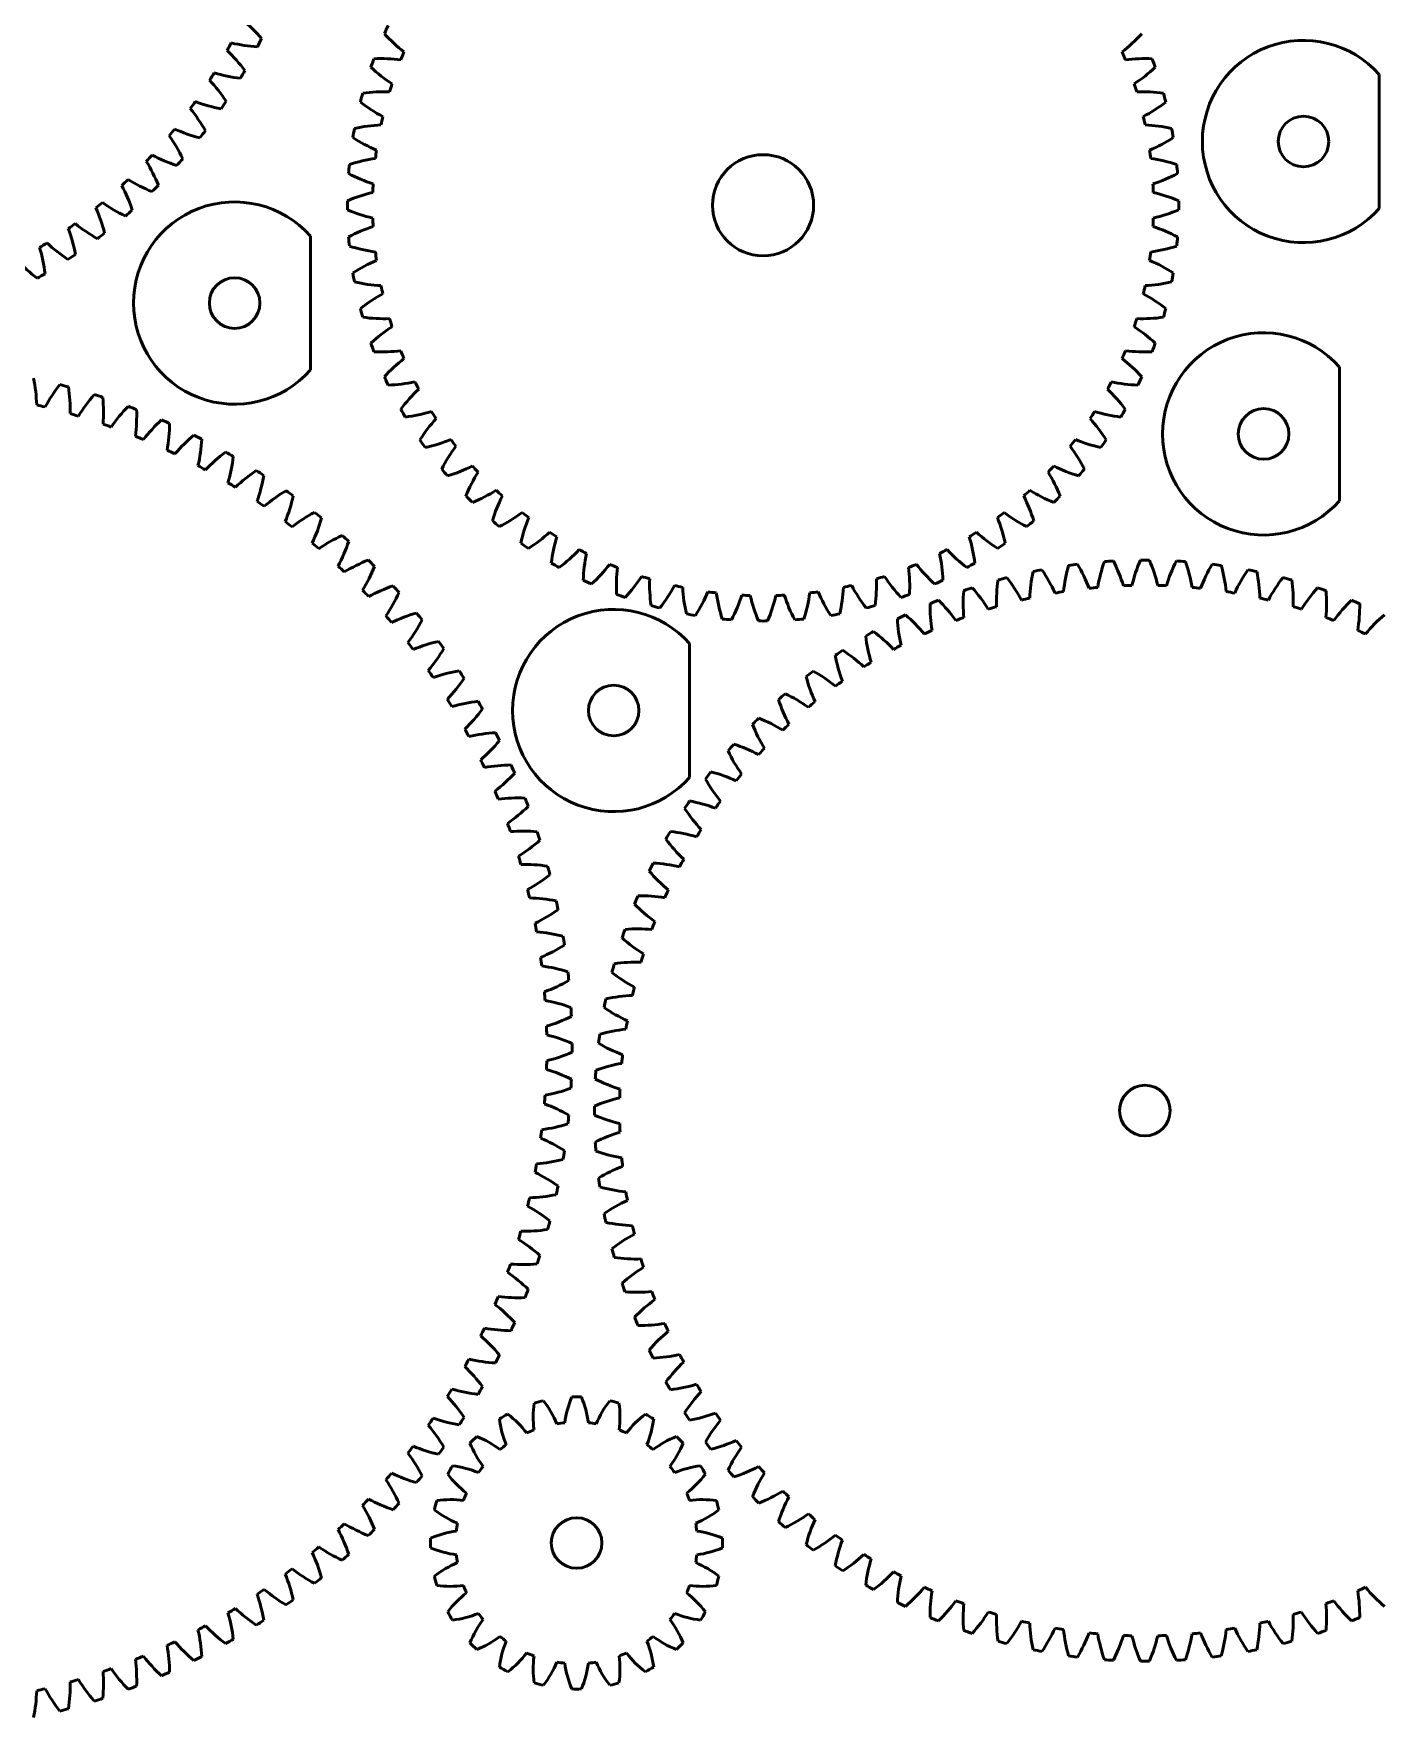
# Model space of a CAD drawing. Header units: inches. Extents: x 0.1 to 23.9, y 0 to 18.
# Drawn here: x 4.26 to 10.94, y 0.13 to 8.45 of the extents above; entities that cross this region are included whole.
import ezdxf

# ---------------------------------------------------------------- set-up
doc = ezdxf.new("R2010")
doc.units = ezdxf.units.IN
doc.header["$MEASUREMENT"] = 0
doc.layers.add('Visible (ANSI)', color=7, linetype='Continuous', lineweight=50)

msp = doc.modelspace()

# ---------------------------------------------------------------- linework, layer by layer
at = {"layer": 'Visible (ANSI)'}
for p, q in [((10.9104, 7.5883), (10.9104, 8.2497)), ((5.6252, 6.7895), (5.6252, 7.4509)), ((10.7133, 6.1424), (10.7133, 6.8039)), ((7.4997, 4.7749), (7.4997, 5.4364))]:
    msp.add_line(p, q, dxfattribs=at)
for centre, radius in [((10.5354, 7.919), 0.125), ((7.8632, 7.6038), 0.25), ((5.2502, 7.1202), 0.125), ((10.3383, 6.4732), 0.125), ((7.1247, 5.1056), 0.125), ((9.7512, 3.1275), 0.125), ((6.9411, 0.9897), 0.125)]:
    msp.add_circle(centre, radius, dxfattribs=at)
for centre, radius, start, end in [((4.7937, 7.9218), 0.7772, 40.60678, 50.3756), ((7.8632, 7.6038), 2.0556, 154.375, 155.625), ((2.9325, 9.6117), 2.7222, 333.28125, 334.21875), ((6.5365, 8.9415), 0.733, 221.88942, 232.24831), ((9.1899, 8.9415), 0.733, 307.75169, 318.11058), ((10.5354, 7.919), 0.5, 41.40962, 318.59038), ((2.9325, 9.6117), 2.5972, 331.40625, 332.34375), ((4.6792, 7.8037), 0.7772, 36.85678, 46.6256), ((5.4062, 9.1638), 0.7772, 257.1244, 266.89322), ((7.8632, 7.6038), 2.0556, 159.375, 160.625), ((5.9791, 7.5959), 0.733, 82.75169, 93.11058), ((7.8632, 7.6038), 1.9306, 156.875, 158.125), ((7.8632, 7.6038), 1.9306, 21.875, 23.125), ((9.7472, 7.5959), 0.733, 86.88942, 97.24831), ((7.8632, 7.6038), 2.0556, 19.375, 20.625), ((2.9325, 9.6117), 2.5972, 327.65625, 328.59375), ((5.3716, 9.003), 0.7772, 253.3744, 263.14322), ((2.9325, 9.6117), 2.7222, 329.53125, 330.46875), ((6.425, 8.8208), 0.733, 226.88942, 237.24831), ((9.3014, 8.8208), 0.733, 302.75169, 313.11058), ((4.5572, 7.6933), 0.7772, 33.10678, 42.8756), ((5.987, 7.4317), 0.733, 87.75169, 98.11058), ((7.8632, 7.6038), 1.9306, 161.875, 163.125), ((7.8632, 7.6038), 1.9306, 16.875, 18.125), ((9.7394, 7.4317), 0.733, 81.88942, 92.24831), ((2.9325, 9.6117), 2.5972, 323.90625, 324.84375), ((4.4282, 7.5912), 0.7772, 29.35678, 39.1256), ((5.3265, 8.8448), 0.7772, 249.6244, 259.39322), ((2.9325, 9.6117), 2.7222, 325.78125, 326.71875), ((7.8632, 7.6038), 2.0556, 164.375, 165.625), ((6.3244, 8.6908), 0.733, 231.88942, 242.24831), ((9.402, 8.6908), 0.733, 297.75169, 308.11058), ((7.8632, 7.6038), 2.0556, 14.375, 15.625), ((6.0091, 7.2689), 0.733, 92.75169, 103.11058), ((7.8632, 7.6038), 1.9306, 166.875, 168.125), ((7.8632, 7.6038), 1.9306, 11.875, 13.125), ((9.7172, 7.2689), 0.733, 76.88942, 87.24831), ((2.9325, 9.6117), 2.5972, 320.15625, 321.09375), ((4.2929, 7.4977), 0.7772, 25.60678, 35.3756), ((5.2713, 8.6898), 0.7772, 245.8744, 255.64322), ((2.9325, 9.6117), 2.7222, 322.03125, 322.96875), ((7.8632, 7.6038), 2.0556, 169.375, 170.625), ((6.2355, 8.5525), 0.733, 236.88942, 247.24831), ((9.4909, 8.5525), 0.733, 292.75169, 303.11058), ((7.8632, 7.6038), 2.0556, 9.375, 10.625), ((2.9325, 9.6117), 2.5972, 316.40625, 317.34375), ((5.206, 8.5389), 0.7772, 242.1244, 251.89322), ((2.9325, 9.6117), 2.7222, 318.28125, 319.21875), ((6.0454, 7.1086), 0.733, 97.75169, 108.11058), ((7.8632, 7.6038), 1.9306, 171.875, 173.125), ((7.8632, 7.6038), 1.9306, 6.875, 8.125), ((9.681, 7.1086), 0.733, 71.88942, 82.24831), ((4.1517, 7.4132), 0.7772, 21.85678, 31.6256), ((7.8632, 7.6038), 2.0556, 174.375, 175.625), ((6.159, 8.4071), 0.733, 241.88942, 252.24831), ((9.5674, 8.4071), 0.733, 287.75169, 298.11058), ((7.8632, 7.6038), 2.0556, 4.375, 5.625), ((2.9325, 9.6117), 2.5972, 312.65625, 313.59375), ((4.0053, 7.3382), 0.7772, 18.10678, 27.8756), ((5.1309, 8.3925), 0.7772, 238.3744, 248.14322), ((2.9325, 9.6117), 2.7222, 314.53125, 315.46875), ((6.0954, 6.952), 0.733, 102.75169, 113.11058), ((7.8632, 7.6038), 1.9306, 176.875, 178.125), ((7.8632, 7.6038), 1.9306, 1.875, 3.125), ((9.6309, 6.952), 0.733, 66.88942, 77.24831), ((2.9325, 9.6117), 2.5972, 308.90625, 309.84375), ((3.8543, 7.2729), 0.7772, 14.35678, 24.1256), ((5.0465, 8.2513), 0.7772, 234.6244, 244.39322), ((2.9325, 9.6117), 2.7222, 310.78125, 311.71875), ((5.2502, 7.1202), 0.5, 41.40962, 318.59038), ((7.8632, 7.6038), 2.0556, 179.375, 180.625), ((6.0954, 8.2555), 0.733, 246.88942, 257.24831), ((9.6309, 8.2555), 0.733, 282.75169, 293.11058), ((7.8632, 7.6038), 2.0556, 359.375, 0.625), ((2.9325, 9.6117), 2.5972, 305.15625, 306.09375), ((4.953, 8.1159), 0.7772, 230.8744, 240.64322), ((6.159, 6.8004), 0.733, 107.75169, 118.11058), ((7.8632, 7.6038), 1.9306, 181.875, 183.125), ((7.8632, 7.6038), 1.9306, 356.875, 358.125), ((9.5674, 6.8004), 0.733, 61.88942, 72.24831), ((2.9325, 9.6117), 2.5972, 301.40625, 302.34375), ((4.8508, 7.987), 0.7772, 227.1244, 236.89322), ((3.6994, 7.2176), 0.7772, 10.60678, 20.3756), ((2.9325, 9.6117), 2.7222, 307.03125, 307.96875), ((7.8632, 7.6038), 2.0556, 184.375, 185.625), ((7.8632, 7.6038), 2.0556, 354.375, 355.625), ((4.7405, 7.865), 0.7772, 223.3744, 233.14322), ((3.5412, 7.1726), 0.7772, 6.85678, 16.6256), ((2.9325, 9.6117), 2.7222, 303.28125, 304.21875), ((6.0454, 8.0989), 0.733, 251.88942, 262.24831), ((6.2355, 6.655), 0.733, 112.75169, 123.11058), ((7.8632, 7.6038), 1.9306, 186.875, 188.125), ((7.8632, 7.6038), 1.9306, 351.875, 353.125), ((9.4909, 6.655), 0.733, 56.88942, 67.24831), ((9.681, 8.0989), 0.733, 277.75169, 288.11058), ((2.9325, 9.6117), 2.7222, 299.53125, 300.46875), ((7.8632, 7.6038), 2.0556, 189.375, 190.625), ((7.8632, 7.6038), 2.0556, 349.375, 350.625), ((6.0091, 7.9386), 0.733, 256.88942, 267.24831), ((6.3244, 6.5167), 0.733, 117.75169, 128.11058), ((7.8632, 7.6038), 1.9306, 191.875, 193.125), ((7.8632, 7.6038), 1.9306, 346.875, 348.125), ((9.402, 6.5167), 0.733, 51.88942, 62.24831), ((9.7172, 7.9386), 0.733, 272.75169, 283.11058), ((7.8632, 7.6038), 2.0556, 194.375, 195.625), ((7.8632, 7.6038), 2.0556, 344.375, 345.625), ((5.987, 7.7758), 0.733, 261.88942, 272.24831), ((6.425, 6.3867), 0.733, 122.75169, 133.11058), ((7.8632, 7.6038), 1.9306, 196.875, 198.125), ((7.8632, 7.6038), 1.9306, 341.875, 343.125), ((9.3014, 6.3867), 0.733, 46.88942, 57.24831), ((9.7394, 7.7758), 0.733, 267.75169, 278.11058), ((7.8632, 7.6038), 2.0556, 199.375, 200.625), ((7.8632, 7.6038), 2.0556, 339.375, 340.625), ((10.3383, 6.4732), 0.5, 41.40962, 318.59038), ((5.9791, 7.6116), 0.733, 266.88942, 277.24831), ((6.5365, 6.266), 0.733, 127.75169, 138.11058), ((7.8632, 7.6038), 1.9306, 201.875, 203.125), ((7.8632, 7.6038), 1.9306, 336.875, 338.125), ((9.1899, 6.266), 0.733, 41.88942, 52.24831), ((9.7472, 7.6116), 0.733, 262.75169, 273.11058), ((3.4654, 6.5919), 0.8064, 1.74806, 11.16285), ((7.8632, 7.6038), 2.0556, 204.375, 205.625), ((7.8632, 7.6038), 2.0556, 334.375, 335.625), ((5.0201, 6.2187), 0.8064, 141.83715, 151.25194), ((3.5303, 3.4379), 3.3889, 74.625, 75.375), ((3.6306, 6.591), 0.8064, 358.74806, 8.16285), ((5.1635, 6.1369), 0.8064, 138.83715, 148.25194), ((3.5303, 3.4379), 3.3889, 71.625, 72.375), ((5.9856, 7.4473), 0.733, 271.88942, 282.24831), ((6.6581, 6.1555), 0.733, 132.75169, 143.11058), ((7.8632, 7.6038), 1.9306, 206.875, 208.125), ((7.8632, 7.6038), 1.9306, 331.875, 333.125), ((9.0682, 6.1555), 0.733, 36.88942, 47.24831), ((9.7407, 7.4473), 0.733, 257.75169, 268.11058), ((3.5303, 3.4379), 3.2639, 76.125, 76.875), ((3.7955, 6.5814), 0.8064, 355.74806, 5.16285), ((5.3026, 6.0477), 0.8064, 135.83715, 145.25194), ((3.5303, 3.4379), 3.3889, 68.625, 69.375), ((3.9596, 6.5632), 0.8064, 352.74806, 2.16285), ((7.8632, 7.6038), 2.0556, 209.375, 210.625), ((6.0064, 7.2843), 0.733, 276.88942, 287.24831), ((7.8632, 7.6038), 1.9306, 211.875, 213.125), ((7.8632, 7.6038), 1.9306, 326.875, 328.125), ((9.7199, 7.2843), 0.733, 252.75169, 263.11058), ((7.8632, 7.6038), 2.0556, 329.375, 330.625), ((3.5303, 3.4379), 3.2639, 73.125, 73.875), ((3.5303, 3.4379), 3.2639, 70.125, 70.875), ((5.4367, 5.9514), 0.8064, 132.83715, 142.25194), ((3.5303, 3.4379), 3.3889, 65.625, 66.375), ((4.1226, 6.5365), 0.8064, 349.74806, 359.16285), ((6.789, 6.056), 0.733, 137.75169, 148.11058), ((8.9374, 6.056), 0.733, 31.88942, 42.24831), ((3.5303, 3.4379), 3.2639, 67.125, 67.875), ((5.5657, 5.8482), 0.8064, 129.83715, 139.25194), ((3.5303, 3.4379), 3.3889, 62.625, 63.375), ((4.2839, 6.5012), 0.8064, 346.74806, 356.16285), ((7.8632, 7.6038), 2.0556, 214.375, 215.625), ((6.0413, 7.1237), 0.733, 281.88942, 292.24831), ((6.9279, 5.9682), 0.733, 142.75169, 153.11058), ((7.8632, 7.6038), 1.9306, 216.875, 218.125), ((7.8632, 7.6038), 1.9306, 321.875, 323.125), ((8.7984, 5.9682), 0.733, 26.88942, 37.24831), ((9.685, 7.1237), 0.733, 247.75169, 258.11058), ((7.8632, 7.6038), 2.0556, 324.375, 325.625), ((3.5303, 3.4379), 3.2639, 64.125, 64.875), ((5.689, 5.7383), 0.8064, 126.83715, 136.25194), ((3.5303, 3.4379), 3.3889, 59.625, 60.375), ((4.4432, 6.4576), 0.8064, 343.74806, 353.16285), ((3.5303, 3.4379), 3.2639, 61.125, 61.875), ((5.8065, 5.6222), 0.8064, 123.83715, 133.25194), ((3.5303, 3.4379), 3.3889, 56.625, 57.375), ((4.6, 6.4057), 0.8064, 340.74806, 350.16285), ((7.8632, 7.6038), 2.0556, 219.375, 220.625), ((6.0901, 6.9667), 0.733, 286.88942, 297.24831), ((7.074, 5.8929), 0.733, 147.75169, 158.11058), ((7.8632, 7.6038), 1.9306, 221.875, 223.125), ((7.8632, 7.6038), 1.9306, 316.875, 318.125), ((8.6523, 5.8929), 0.733, 21.88942, 32.24831), ((9.6363, 6.9667), 0.733, 242.75169, 253.11058), ((7.8632, 7.6038), 2.0556, 319.375, 320.625), ((3.5303, 3.4379), 3.2639, 58.125, 58.875), ((5.9177, 5.5001), 0.8064, 120.83715, 130.25194), ((4.7539, 6.3456), 0.8064, 337.74806, 347.16285), ((3.5303, 3.4379), 3.3889, 53.625, 54.375), ((7.8632, 7.6038), 2.0556, 224.375, 225.625), ((6.1524, 6.8146), 0.733, 291.88942, 302.24831), ((7.2262, 5.8307), 0.733, 152.75169, 163.11058), ((7.8632, 7.6038), 1.9306, 226.875, 228.125), ((7.8632, 7.6038), 1.9306, 311.875, 313.125), ((8.5002, 5.8307), 0.733, 16.88942, 27.24831), ((9.574, 6.8146), 0.733, 237.75169, 248.11058), ((7.8632, 7.6038), 2.0556, 314.375, 315.625), ((3.5303, 3.4379), 3.2639, 55.125, 55.875), ((6.0223, 5.3723), 0.8064, 117.83715, 127.25194), ((3.5303, 3.4379), 3.3889, 50.625, 51.375), ((6.2276, 6.6685), 0.733, 296.88942, 307.24831), ((7.8632, 7.6038), 1.9306, 231.875, 233.125), ((7.8632, 7.6038), 1.9306, 306.875, 308.125), ((9.4987, 6.6685), 0.733, 232.75169, 243.11058), ((3.5303, 3.4379), 3.2639, 52.125, 52.875), ((4.9044, 6.2776), 0.8064, 334.74806, 344.16285), ((7.8632, 7.6038), 2.0556, 229.375, 230.625), ((7.3831, 5.7819), 0.733, 157.75169, 168.11058), ((8.3432, 5.7819), 0.733, 11.88942, 22.24831), ((7.8632, 7.6038), 2.0556, 309.375, 310.625), ((3.5303, 3.4379), 3.2639, 49.125, 49.875), ((6.1201, 5.2392), 0.8064, 114.83715, 124.25194), ((5.0511, 6.2018), 0.8064, 331.74806, 341.16285), ((3.5303, 3.4379), 3.3889, 47.625, 48.375), ((7.8632, 7.6038), 2.0556, 234.375, 235.625), ((6.3154, 6.5295), 0.733, 301.88942, 312.24831), ((7.8632, 7.6038), 1.9306, 236.875, 238.125), ((7.5437, 5.747), 0.733, 162.75169, 173.11058), ((7.8632, 7.6038), 1.9306, 301.875, 303.125), ((8.1826, 5.747), 0.733, 6.88942, 17.24831), ((9.411, 6.5295), 0.733, 227.75169, 238.11058), ((7.8632, 7.6038), 2.0556, 304.375, 305.625), ((6.2109, 5.1012), 0.8064, 111.83715, 121.25194), ((3.5303, 3.4379), 3.3889, 44.625, 45.375), ((7.8632, 7.6038), 2.0556, 239.375, 240.625), ((6.4149, 6.3987), 0.733, 306.88942, 317.24831), ((7.8632, 7.6038), 1.9306, 241.875, 243.125), ((7.7068, 5.7262), 0.733, 167.75169, 178.11058), ((6.5254, 6.2771), 0.733, 311.88942, 322.24831), ((7.8632, 7.6038), 1.9306, 246.875, 248.125), ((7.8632, 7.6038), 1.9306, 291.875, 293.125), ((9.2009, 6.2771), 0.733, 217.75169, 228.11058), ((7.8632, 7.6038), 1.9306, 296.875, 298.125), ((8.0196, 5.7262), 0.733, 1.88942, 12.24831), ((9.3115, 6.3987), 0.733, 222.75169, 233.11058), ((7.8632, 7.6038), 2.0556, 299.375, 300.625), ((9.7512, 3.1275), 2.7222, 97.03125, 97.96875), ((8.7493, 5.4331), 0.7772, 20.8744, 30.64322), ((10.2841, 5.5843), 0.7772, 160.60678, 170.3756), ((9.7512, 3.1275), 2.7222, 93.28125, 94.21875), ((8.9022, 5.4937), 0.7772, 17.1244, 26.89322), ((10.4436, 5.5442), 0.7772, 156.85678, 166.6256), ((9.7512, 3.1275), 2.7222, 89.53125, 90.46875), ((9.0588, 5.5442), 0.7772, 13.3744, 23.14322), ((10.6002, 5.4937), 0.7772, 153.10678, 162.8756), ((9.7512, 3.1275), 2.7222, 85.78125, 86.71875), ((9.2184, 5.5843), 0.7772, 9.6244, 19.39322), ((10.7531, 5.4331), 0.7772, 149.35678, 159.1256), ((9.7512, 3.1275), 2.7222, 82.03125, 82.96875), ((3.5303, 3.4379), 3.2639, 46.125, 46.875), ((5.1937, 6.1184), 0.8064, 328.74806, 338.16285), ((7.8632, 7.6038), 2.0556, 244.375, 245.625), ((7.871, 5.7197), 0.733, 172.75169, 183.11058), ((6.6461, 6.1655), 0.733, 316.88942, 327.24831), ((7.8632, 7.6038), 1.9306, 251.875, 253.125), ((8.0352, 5.7276), 0.733, 177.75169, 188.11058), ((7.6912, 5.7276), 0.733, 351.88942, 2.24831), ((7.8632, 7.6038), 1.9306, 286.875, 288.125), ((9.0802, 6.1655), 0.733, 212.75169, 223.11058), ((7.8553, 5.7197), 0.733, 356.88942, 7.24831), ((7.8632, 7.6038), 2.0556, 294.375, 295.625), ((9.7946, 5.6411), 0.7772, 171.85678, 181.6256), ((9.7512, 3.1275), 2.7222, 104.53125, 105.46875), ((8.4569, 5.2826), 0.7772, 28.3744, 38.14322), ((9.9589, 5.6328), 0.7772, 168.10678, 177.8756), ((9.7512, 3.1275), 2.7222, 100.78125, 101.71875), ((8.6007, 5.3627), 0.7772, 24.6244, 34.39322), ((10.1223, 5.6139), 0.7772, 164.35678, 174.1256), ((9.3802, 5.6139), 0.7772, 5.8744, 15.64322), ((10.9018, 5.3627), 0.7772, 145.60678, 155.3756), ((9.7512, 3.1275), 2.7222, 78.28125, 79.21875), ((9.5436, 5.6328), 0.7772, 2.1244, 11.89322), ((11.0455, 5.2826), 0.7772, 141.85678, 151.6256), ((9.7512, 3.1275), 2.7222, 74.53125, 75.46875), ((9.7079, 5.6411), 0.7772, 358.3744, 8.14322), ((3.5303, 3.4379), 3.2639, 43.125, 43.875), ((6.2942, 4.9587), 0.8064, 108.83715, 118.25194), ((5.3317, 6.0277), 0.8064, 325.74806, 335.16285), ((3.5303, 3.4379), 3.3889, 41.625, 42.375), ((7.8632, 7.6038), 2.0556, 249.375, 250.625), ((6.7761, 6.0649), 0.733, 321.88942, 332.24831), ((7.8632, 7.6038), 1.9306, 256.875, 258.125), ((8.198, 5.7497), 0.733, 182.75169, 193.11058), ((6.9144, 5.976), 0.733, 326.88942, 337.24831), ((7.8632, 7.6038), 1.9306, 261.875, 263.125), ((8.3584, 5.7859), 0.733, 187.75169, 198.11058), ((7.0599, 5.8995), 0.733, 331.88942, 342.24831), ((7.8632, 7.6038), 1.9306, 266.875, 268.125), ((8.5149, 5.836), 0.733, 192.75169, 203.11058), ((7.2114, 5.836), 0.733, 336.88942, 347.24831), ((7.8632, 7.6038), 1.9306, 271.875, 273.125), ((8.6665, 5.8995), 0.733, 197.75169, 208.11058), ((7.368, 5.7859), 0.733, 341.88942, 352.24831), ((7.8632, 7.6038), 1.9306, 276.875, 278.125), ((8.812, 5.976), 0.733, 202.75169, 213.11058), ((7.5283, 5.7497), 0.733, 346.88942, 357.24831), ((7.8632, 7.6038), 1.9306, 281.875, 283.125), ((8.9502, 6.0649), 0.733, 207.75169, 218.11058), ((7.8632, 7.6038), 2.0556, 289.375, 290.625), ((9.6301, 5.6385), 0.7772, 175.60678, 185.3756), ((9.7512, 3.1275), 2.7222, 108.28125, 109.21875), ((8.3188, 5.1934), 0.7772, 32.1244, 41.89322), ((9.7512, 3.1275), 2.5972, 102.65625, 103.59375), ((9.7512, 3.1275), 2.5972, 98.90625, 99.84375), ((9.7512, 3.1275), 2.5972, 95.15625, 96.09375), ((9.7512, 3.1275), 2.5972, 91.40625, 92.34375), ((9.7512, 3.1275), 2.5972, 87.65625, 88.59375), ((9.7512, 3.1275), 2.5972, 83.90625, 84.84375), ((9.7512, 3.1275), 2.5972, 80.15625, 81.09375), ((9.7512, 3.1275), 2.5972, 76.40625, 77.34375), ((11.1837, 5.1934), 0.7772, 138.10678, 147.8756), ((9.7512, 3.1275), 2.7222, 70.78125, 71.71875), ((9.8724, 5.6385), 0.7772, 354.6244, 4.39322), ((6.37, 4.8119), 0.8064, 105.83715, 115.25194), ((3.5303, 3.4379), 3.3889, 38.625, 39.375), ((7.1247, 5.1056), 0.5, 41.40962, 318.59038), ((7.8632, 7.6038), 2.0556, 254.375, 255.625), ((7.8632, 7.6038), 2.0556, 259.375, 260.625), ((7.8632, 7.6038), 2.0556, 279.375, 280.625), ((7.8632, 7.6038), 2.0556, 284.375, 285.625), ((9.7512, 3.1275), 2.7222, 115.78125, 116.71875), ((8.0614, 4.9887), 0.7772, 39.6244, 49.39322), ((9.7512, 3.1275), 2.7222, 112.03125, 112.96875), ((9.4661, 5.6252), 0.7772, 179.35678, 189.1256), ((8.1867, 5.0953), 0.7772, 35.8744, 45.64322), ((9.7512, 3.1275), 2.5972, 106.40625, 107.34375), ((9.7512, 3.1275), 2.5972, 72.65625, 73.59375), ((11.3157, 5.0953), 0.7772, 134.35678, 144.1256), ((9.7512, 3.1275), 2.7222, 67.03125, 67.96875), ((10.0363, 5.6252), 0.7772, 350.8744, 0.64322), ((11.4411, 4.9887), 0.7772, 130.60678, 140.3756), ((3.5303, 3.4379), 3.2639, 40.125, 40.875), ((5.4648, 5.9299), 0.8064, 322.74806, 332.16285), ((7.8632, 7.6038), 2.0556, 264.375, 265.625), ((7.8632, 7.6038), 2.0556, 269.375, 270.625), ((7.8632, 7.6038), 2.0556, 274.375, 275.625), ((9.7512, 3.1275), 2.7222, 119.53125, 120.46875), ((7.9433, 4.8742), 0.7772, 43.3744, 53.14322), ((9.3034, 5.6012), 0.7772, 183.10678, 192.8756), ((9.7512, 3.1275), 2.5972, 113.90625, 114.84375), ((9.7512, 3.1275), 2.5972, 110.15625, 111.09375), ((9.7512, 3.1275), 2.5972, 68.90625, 69.84375), ((9.7512, 3.1275), 2.5972, 65.15625, 66.09375), ((3.5303, 3.4379), 3.2639, 37.125, 37.875), ((6.4381, 4.6614), 0.8064, 102.83715, 112.25194), ((5.5925, 5.8252), 0.8064, 319.74806, 329.16285), ((3.5303, 3.4379), 3.3889, 35.625, 36.375), ((9.1425, 5.5666), 0.7772, 186.85678, 196.6256), ((9.7512, 3.1275), 2.5972, 117.65625, 118.59375), ((9.7512, 3.1275), 2.7222, 123.28125, 124.21875), ((8.9843, 5.5216), 0.7772, 190.60678, 200.3756), ((7.8329, 4.7522), 0.7772, 47.1244, 56.89322), ((9.7512, 3.1275), 2.5972, 121.40625, 122.34375), ((3.5303, 3.4379), 3.2639, 34.125, 34.875), ((6.4981, 4.5076), 0.8064, 99.83715, 109.25194), ((5.7147, 5.714), 0.8064, 316.74806, 326.16285), ((3.5303, 3.4379), 3.3889, 32.625, 33.375), ((9.7512, 3.1275), 2.7222, 127.03125, 127.96875), ((8.8294, 5.4663), 0.7772, 194.35678, 204.1256), ((7.7307, 4.6233), 0.7772, 50.8744, 60.64322), ((9.7512, 3.1275), 2.5972, 125.15625, 126.09375), ((3.5303, 3.4379), 3.2639, 31.125, 31.875), ((9.7512, 3.1275), 2.7222, 130.78125, 131.71875), ((7.6372, 4.4879), 0.7772, 54.6244, 64.39322), ((6.55, 4.3508), 0.8064, 96.83715, 106.25194), ((5.8308, 5.5966), 0.8064, 313.74806, 323.16285), ((3.5303, 3.4379), 3.3889, 29.625, 30.375), ((8.6784, 5.401), 0.7772, 198.10678, 207.8756), ((9.7512, 3.1275), 2.5972, 128.90625, 129.84375), ((3.5303, 3.4379), 3.2639, 28.125, 28.875), ((6.5937, 4.1915), 0.8064, 93.83715, 103.25194), ((3.5303, 3.4379), 3.3889, 26.625, 27.375), ((9.7512, 3.1275), 2.7222, 134.53125, 135.46875), ((8.532, 5.326), 0.7772, 201.85678, 211.6256), ((7.5528, 4.3468), 0.7772, 58.3744, 68.14322), ((9.7512, 3.1275), 2.5972, 132.65625, 133.59375), ((5.9406, 5.4732), 0.8064, 310.74806, 320.16285), ((9.7512, 3.1275), 2.7222, 138.28125, 139.21875), ((7.4777, 4.2004), 0.7772, 62.1244, 71.89322), ((9.7512, 3.1275), 2.5972, 136.40625, 137.34375), ((3.5303, 3.4379), 3.2639, 25.125, 25.875), ((6.6289, 4.0301), 0.8064, 90.83715, 100.25194), ((3.5303, 3.4379), 3.3889, 23.625, 24.375), ((8.3908, 5.2415), 0.7772, 205.60678, 215.3756), ((6.0438, 5.3443), 0.8064, 307.74806, 317.16285), ((9.7512, 3.1275), 2.7222, 142.03125, 142.96875), ((8.2555, 5.148), 0.7772, 209.35678, 219.1256), ((7.4124, 4.0494), 0.7772, 65.8744, 75.64322), ((9.7512, 3.1275), 2.5972, 140.15625, 141.09375), ((3.5303, 3.4379), 3.2639, 22.125, 22.875), ((6.6557, 3.8672), 0.8064, 87.83715, 97.25194), ((3.5303, 3.4379), 3.3889, 20.625, 21.375), ((6.1402, 5.2101), 0.8064, 304.74806, 314.16285), ((9.7512, 3.1275), 2.7222, 145.78125, 146.71875), ((8.1265, 5.0459), 0.7772, 213.10678, 222.8756), ((7.3572, 3.8944), 0.7772, 69.6244, 79.39322), ((9.7512, 3.1275), 2.5972, 143.90625, 144.84375), ((3.5303, 3.4379), 3.2639, 19.125, 19.875), ((6.6739, 3.703), 0.8064, 84.83715, 94.25194), ((3.5303, 3.4379), 3.3889, 17.625, 18.375), ((9.7512, 3.1275), 2.7222, 149.53125, 150.46875), ((7.3121, 3.7362), 0.7772, 73.3744, 83.14322), ((9.7512, 3.1275), 2.5972, 147.65625, 148.59375), ((6.2293, 5.0711), 0.8064, 301.74806, 311.16285), ((8.0045, 4.9355), 0.7772, 216.85678, 226.6256), ((3.5303, 3.4379), 3.2639, 16.125, 16.875), ((6.6834, 3.5381), 0.8064, 81.83715, 91.25194), ((3.5303, 3.4379), 3.3889, 14.625, 15.375), ((9.7512, 3.1275), 2.7222, 153.28125, 154.21875), ((7.2775, 3.5754), 0.7772, 77.1244, 86.89322), ((9.7512, 3.1275), 2.5972, 151.40625, 152.34375), ((6.3111, 4.9276), 0.8064, 298.74806, 308.16285), ((7.89, 4.8174), 0.7772, 220.60678, 230.3756), ((3.5303, 3.4379), 3.2639, 13.125, 13.875), ((6.6843, 3.373), 0.8064, 78.83715, 88.25194), ((3.5303, 3.4379), 3.3889, 11.625, 12.375), ((9.7512, 3.1275), 2.7222, 157.03125, 157.96875), ((7.2535, 3.4127), 0.7772, 80.8744, 90.64322), ((9.7512, 3.1275), 2.5972, 155.15625, 156.09375), ((6.3853, 4.78), 0.8064, 295.74806, 305.16285), ((7.7835, 4.6921), 0.7772, 224.35678, 234.1256), ((3.5303, 3.4379), 3.2639, 10.125, 10.875), ((6.6766, 3.208), 0.8064, 75.83715, 85.25194), ((9.7512, 3.1275), 2.7222, 160.78125, 161.71875), ((7.2402, 3.2487), 0.7772, 84.6244, 94.39322), ((9.7512, 3.1275), 2.5972, 158.90625, 159.84375), ((6.4516, 4.6288), 0.8064, 292.74806, 302.16285), ((3.5303, 3.4379), 3.3889, 8.625, 9.375), ((7.6854, 4.56), 0.7772, 228.10678, 237.8756), ((3.5303, 3.4379), 3.2639, 7.125, 7.875), ((6.6603, 3.0436), 0.8064, 72.83715, 82.25194), ((9.7512, 3.1275), 2.7222, 164.53125, 165.46875), ((7.2377, 3.0842), 0.7772, 88.3744, 98.14322), ((9.7512, 3.1275), 2.5972, 162.65625, 163.59375), ((6.5099, 4.4742), 0.8064, 289.74806, 299.16285), ((3.5303, 3.4379), 3.3889, 5.625, 6.375), ((7.5961, 4.4218), 0.7772, 231.85678, 241.6256), ((3.5303, 3.4379), 3.2639, 4.125, 4.875), ((6.6354, 2.8804), 0.8064, 69.83715, 79.25194), ((9.7512, 3.1275), 2.7222, 168.28125, 169.21875), ((7.2459, 2.9199), 0.7772, 92.1244, 101.89322), ((9.7512, 3.1275), 2.5972, 166.40625, 167.34375), ((6.5601, 4.3169), 0.8064, 286.74806, 296.16285), ((3.5303, 3.4379), 3.3889, 2.625, 3.375), ((7.5161, 4.2781), 0.7772, 235.60678, 245.3756), ((3.5303, 3.4379), 3.2639, 1.125, 1.875), ((6.6019, 2.7186), 0.8064, 66.83715, 76.25194), ((9.7512, 3.1275), 2.7222, 172.03125, 172.96875), ((7.2649, 2.7565), 0.7772, 95.8744, 105.64322), ((9.7512, 3.1275), 2.5972, 170.15625, 171.09375), ((6.6019, 4.1571), 0.8064, 283.74806, 293.16285), ((3.5303, 3.4379), 3.3889, 359.625, 0.375), ((7.4456, 4.1295), 0.7772, 239.35678, 249.1256), ((3.5303, 3.4379), 3.2639, 358.125, 358.875), ((6.5601, 2.5588), 0.8064, 63.83715, 73.25194), ((7.2945, 2.5947), 0.7772, 99.6244, 109.39322), ((9.7512, 3.1275), 2.5972, 173.90625, 174.84375), ((3.5303, 3.4379), 3.3889, 356.625, 357.375), ((9.7512, 3.1275), 2.7222, 175.78125, 176.71875), ((7.385, 3.9765), 0.7772, 243.10678, 252.8756), ((3.5303, 3.4379), 3.2639, 355.125, 355.875), ((6.6354, 3.9954), 0.8064, 280.74806, 290.16285), ((7.3346, 2.4351), 0.7772, 103.3744, 113.14322), ((9.7512, 3.1275), 2.5972, 177.65625, 178.59375), ((6.5099, 2.4015), 0.8064, 60.83715, 70.25194), ((3.5303, 3.4379), 3.3889, 353.625, 354.375), ((9.7512, 3.1275), 2.7222, 179.53125, 180.46875), ((7.3346, 3.8199), 0.7772, 246.85678, 256.6256), ((3.5303, 3.4379), 3.2639, 352.125, 352.875), ((6.6603, 3.8321), 0.8064, 277.74806, 287.16285), ((7.385, 2.2786), 0.7772, 107.1244, 116.89322), ((9.7512, 3.1275), 2.5972, 181.40625, 182.34375), ((6.4516, 2.247), 0.8064, 57.83715, 67.25194), ((3.5303, 3.4379), 3.3889, 350.625, 351.375), ((9.7512, 3.1275), 2.7222, 183.28125, 184.21875), ((7.2945, 3.6604), 0.7772, 250.60678, 260.3756), ((3.5303, 3.4379), 3.2639, 349.125, 349.875), ((6.6766, 3.6678), 0.8064, 274.74806, 284.16285), ((7.4456, 2.1256), 0.7772, 110.8744, 120.64322), ((9.7512, 3.1275), 2.5972, 185.15625, 186.09375), ((6.3853, 2.0957), 0.8064, 54.83715, 64.25194), ((3.5303, 3.4379), 3.3889, 347.625, 348.375), ((9.7512, 3.1275), 2.7222, 187.03125, 187.96875), ((7.2649, 3.4986), 0.7772, 254.35678, 264.1256), ((3.5303, 3.4379), 3.2639, 346.125, 346.875), ((6.6843, 3.5028), 0.8064, 271.74806, 281.16285), ((7.5161, 1.977), 0.7772, 114.6244, 124.39322), ((9.7512, 3.1275), 2.5972, 188.90625, 189.84375), ((6.3111, 1.9481), 0.8064, 51.83715, 61.25194), ((3.5303, 3.4379), 3.3889, 344.625, 345.375), ((9.7512, 3.1275), 2.7222, 190.78125, 191.71875), ((3.5303, 3.4379), 3.2639, 343.125, 343.875), ((6.6834, 3.3376), 0.8064, 268.74806, 278.16285), ((7.2459, 3.3352), 0.7772, 258.10678, 267.8756), ((7.5961, 1.8332), 0.7772, 118.3744, 128.14322), ((9.7512, 3.1275), 2.5972, 192.65625, 193.59375), ((6.2293, 1.8046), 0.8064, 48.83715, 58.25194), ((9.7512, 3.1275), 2.7222, 194.53125, 195.46875), ((3.5303, 3.4379), 3.2639, 340.125, 340.875), ((6.6739, 3.1727), 0.8064, 265.74806, 275.16285), ((3.5303, 3.4379), 3.3889, 341.625, 342.375), ((7.2377, 3.1709), 0.7772, 261.85678, 271.6256), ((7.6854, 1.6951), 0.7772, 122.1244, 131.89322), ((9.7512, 3.1275), 2.5972, 196.40625, 197.34375), ((6.1402, 1.6656), 0.8064, 45.83715, 55.25194), ((9.7512, 3.1275), 2.7222, 198.28125, 199.21875), ((3.5303, 3.4379), 3.2639, 337.125, 337.875), ((6.0438, 1.5315), 0.8064, 42.83715, 52.25194), ((6.6557, 3.0086), 0.8064, 262.74806, 272.16285), ((3.5303, 3.4379), 3.3889, 338.625, 339.375), ((7.2402, 3.0064), 0.7772, 265.60678, 275.3756), ((7.7835, 1.563), 0.7772, 125.8744, 135.64322), ((9.7512, 3.1275), 2.5972, 200.15625, 201.09375), ((9.7512, 3.1275), 2.7222, 202.03125, 202.96875), ((3.5303, 3.4379), 3.2639, 334.125, 334.875), ((5.9406, 1.4025), 0.8064, 39.83715, 49.25194), ((6.6289, 2.8456), 0.8064, 259.74806, 269.16285), ((3.5303, 3.4379), 3.3889, 335.625, 336.375), ((7.2535, 2.8424), 0.7772, 269.35678, 279.1256), ((7.89, 1.4377), 0.7772, 129.6244, 139.39322), ((9.7512, 3.1275), 2.5972, 203.90625, 204.84375), ((3.5303, 3.4379), 3.3889, 332.625, 333.375), ((9.7512, 3.1275), 2.7222, 205.78125, 206.71875), ((7.2775, 2.6797), 0.7772, 273.10678, 282.8756), ((9.7512, 3.1275), 2.5972, 207.65625, 208.59375), ((3.5303, 3.4379), 3.2639, 331.125, 331.875), ((5.8308, 1.2792), 0.8064, 36.83715, 46.25194), ((6.5937, 2.6842), 0.8064, 256.74806, 266.16285), ((8.0045, 1.3196), 0.7772, 133.3744, 143.14322), ((3.5303, 3.4379), 3.2639, 328.125, 328.875), ((6.55, 2.525), 0.8064, 253.74806, 263.16285), ((3.5303, 3.4379), 3.3889, 329.625, 330.375), ((9.7512, 3.1275), 2.7222, 209.53125, 210.46875), ((7.3121, 2.5189), 0.7772, 276.85678, 286.6256), ((9.7512, 3.1275), 2.5972, 211.40625, 212.34375), ((5.7147, 1.1617), 0.8064, 33.83715, 43.25194), ((7.2304, 1.612), 0.5037, 172.14764, 187.22686), ((6.9411, 0.9897), 0.7222, 103.125, 106.875), ((6.3794, 1.384), 0.5037, 22.77314, 37.85236), ((7.3816, 1.5159), 0.5037, 157.14764, 172.22686), ((6.9411, 0.9897), 0.7222, 88.125, 91.875), ((6.5006, 1.5159), 0.5037, 7.77314, 22.85236), ((7.5028, 1.384), 0.5037, 142.14764, 157.22686), ((6.9411, 0.9897), 0.7222, 73.125, 76.875), ((6.6518, 1.612), 0.5037, 352.77314, 7.85236), ((8.1265, 1.2092), 0.7772, 137.1244, 146.89322), ((3.5303, 3.4379), 3.2639, 325.125, 325.875), ((6.4981, 2.3682), 0.8064, 250.74806, 260.16285), ((3.5303, 3.4379), 3.3889, 326.625, 327.375), ((6.9411, 0.9897), 0.7222, 118.125, 121.875), ((7.0595, 1.6657), 0.5037, 187.14764, 202.22686), ((6.2965, 1.2252), 0.5037, 37.77314, 52.85236), ((6.9411, 0.9897), 0.5972, 95.625, 99.375), ((6.9411, 0.9897), 0.5972, 80.625, 84.375), ((7.5857, 1.2252), 0.5037, 127.14764, 142.22686), ((6.9411, 0.9897), 0.7222, 58.125, 61.875), ((6.8227, 1.6657), 0.5037, 337.77314, 352.85236), ((9.7512, 3.1275), 2.7222, 213.28125, 214.21875), ((7.3572, 2.3606), 0.7772, 280.60678, 290.3756), ((8.2555, 1.107), 0.7772, 140.8744, 150.64322), ((9.7512, 3.1275), 2.5972, 215.15625, 216.09375), ((5.5925, 1.0505), 0.8064, 30.83715, 40.25194), ((6.9411, 0.9897), 0.7222, 133.125, 136.875), ((6.2575, 1.0503), 0.5037, 52.77314, 67.85236), ((6.9411, 0.9897), 0.5972, 110.625, 114.375), ((6.9411, 0.9897), 0.5972, 65.625, 69.375), ((7.6247, 1.0503), 0.5037, 112.14764, 127.22686), ((6.9411, 0.9897), 0.7222, 43.125, 46.875), ((3.5303, 3.4379), 3.2639, 322.125, 322.875), ((5.4648, 0.9459), 0.8064, 27.83715, 37.25194), ((6.4381, 2.2143), 0.8064, 247.74806, 257.16285), ((3.5303, 3.4379), 3.3889, 323.625, 324.375), ((6.8805, 1.6733), 0.5037, 202.14764, 217.22686), ((6.9411, 0.9897), 0.5972, 125.625, 129.375), ((6.9411, 0.9897), 0.5972, 50.625, 54.375), ((7.0017, 1.6733), 0.5037, 322.77314, 337.85236), ((9.7512, 3.1275), 2.7222, 217.03125, 217.96875), ((7.4124, 2.2057), 0.7772, 284.35678, 294.1256), ((8.3908, 1.0135), 0.7772, 144.6244, 154.39322), ((9.7512, 3.1275), 2.5972, 218.90625, 219.84375), ((3.5303, 3.4379), 3.2639, 319.125, 319.875), ((6.37, 2.0638), 0.8064, 244.74806, 254.16285), ((6.9411, 0.9897), 0.7222, 148.125, 151.875), ((6.2651, 0.8713), 0.5037, 67.77314, 82.85236), ((6.9411, 0.9897), 0.5972, 140.625, 144.375), ((6.9411, 0.9897), 0.5972, 35.625, 39.375), ((7.6171, 0.8713), 0.5037, 97.14764, 112.22686), ((6.9411, 0.9897), 0.7222, 28.125, 31.875), ((9.7512, 3.1275), 2.7222, 220.78125, 221.71875), ((7.4777, 2.0547), 0.7772, 288.10678, 297.8756), ((8.532, 0.9291), 0.7772, 148.3744, 158.14322), ((9.7512, 3.1275), 2.5972, 222.65625, 223.59375), ((5.3317, 0.8481), 0.8064, 24.83715, 34.25194), ((3.5303, 3.4379), 3.3889, 320.625, 321.375), ((6.7056, 1.6343), 0.5037, 217.14764, 232.22686), ((7.1765, 1.6343), 0.5037, 307.77314, 322.85236), ((3.5303, 3.4379), 3.2639, 316.125, 316.875), ((5.1937, 0.7573), 0.8064, 21.83715, 31.25194), ((6.2942, 1.9171), 0.8064, 241.74806, 251.16285), ((3.5303, 3.4379), 3.3889, 317.625, 318.375), ((6.9411, 0.9897), 0.7222, 163.125, 166.875), ((6.3188, 0.7004), 0.5037, 82.77314, 97.85236), ((6.9411, 0.9897), 0.5972, 155.625, 159.375), ((6.9411, 0.9897), 0.5972, 20.625, 24.375), ((7.5634, 0.7004), 0.5037, 82.14764, 97.22686), ((6.9411, 0.9897), 0.7222, 13.125, 16.875), ((9.7512, 3.1275), 2.7222, 224.53125, 225.46875), ((7.5528, 1.9083), 0.7772, 291.85678, 301.6256), ((8.6784, 0.8541), 0.7772, 152.1244, 161.89322), ((9.7512, 3.1275), 2.5972, 226.40625, 227.34375), ((3.5303, 3.4379), 3.2639, 313.125, 313.875), ((6.2109, 1.7745), 0.8064, 238.74806, 248.16285), ((6.5468, 1.5514), 0.5037, 232.14764, 247.22686), ((6.9411, 0.9897), 0.5972, 170.625, 174.375), ((7.3354, 1.5514), 0.5037, 292.77314, 307.85236), ((6.9411, 0.9897), 0.5972, 5.625, 9.375), ((9.7512, 3.1275), 2.7222, 228.28125, 229.21875), ((7.6372, 1.7671), 0.7772, 295.60678, 305.3756), ((8.8294, 0.7888), 0.7772, 155.8744, 165.64322), ((9.7512, 3.1275), 2.5972, 230.15625, 231.09375), ((5.0511, 0.6739), 0.8064, 18.83715, 28.25194), ((3.5303, 3.4379), 3.3889, 314.625, 315.375), ((6.9411, 0.9897), 0.7222, 178.125, 181.875), ((6.4149, 0.5492), 0.5037, 97.77314, 112.85236), ((7.4673, 0.5492), 0.5037, 67.14764, 82.22686), ((6.9411, 0.9897), 0.7222, 358.125, 1.875), ((7.7307, 1.6318), 0.7772, 299.35678, 309.1256), ((8.9843, 0.7335), 0.7772, 159.6244, 169.39322), ((9.7512, 3.1275), 2.5972, 233.90625, 234.84375), ((3.5303, 3.4379), 3.2639, 310.125, 310.875), ((4.9044, 0.5981), 0.8064, 15.83715, 25.25194), ((6.1201, 1.6365), 0.8064, 235.74806, 245.16285), ((3.5303, 3.4379), 3.3889, 311.625, 312.375), ((6.4149, 1.4303), 0.5037, 247.14764, 262.22686), ((6.9411, 0.9897), 0.5972, 185.625, 189.375), ((6.9411, 0.9897), 0.5972, 350.625, 354.375), ((7.4673, 1.4303), 0.5037, 277.77314, 292.85236), ((9.7512, 3.1275), 2.7222, 232.03125, 232.96875), ((7.8329, 1.5028), 0.7772, 303.10678, 312.8756), ((9.7512, 3.1275), 2.5972, 237.65625, 238.59375), ((3.5303, 3.4379), 3.2639, 307.125, 307.875), ((4.7539, 0.5301), 0.8064, 12.83715, 22.25194), ((6.0223, 1.5034), 0.8064, 232.74806, 242.16285), ((6.5468, 0.428), 0.5037, 112.77314, 127.85236), ((7.3354, 0.428), 0.5037, 52.14764, 67.22686), ((9.7512, 3.1275), 2.7222, 235.78125, 236.71875), ((9.1425, 0.6884), 0.7772, 163.3744, 173.14322), ((7.9433, 1.3809), 0.7772, 306.85678, 316.6256), ((9.7512, 3.1275), 2.5972, 241.40625, 242.34375), ((3.5303, 3.4379), 3.2639, 304.125, 304.875), ((5.9177, 1.3756), 0.8064, 229.74806, 239.16285), ((3.5303, 3.4379), 3.3889, 308.625, 309.375), ((6.9411, 0.9897), 0.7222, 193.125, 196.875), ((6.3188, 1.279), 0.5037, 262.14764, 277.22686), ((6.9411, 0.9897), 0.5972, 200.625, 204.375), ((6.9411, 0.9897), 0.5972, 335.625, 339.375), ((7.5634, 1.279), 0.5037, 262.77314, 277.85236), ((6.9411, 0.9897), 0.7222, 343.125, 346.875), ((9.7512, 3.1275), 2.7222, 239.53125, 240.46875), ((9.3034, 0.6539), 0.7772, 167.1244, 176.89322), ((8.0614, 1.2663), 0.7772, 310.60678, 320.3756), ((9.7512, 3.1275), 2.5972, 245.15625, 246.09375), ((9.4661, 0.6299), 0.7772, 170.8744, 180.64322), ((9.7512, 3.1275), 2.5972, 293.90625, 294.84375), ((10.0363, 0.6299), 0.7772, 359.35678, 9.1256), ((11.4411, 1.2663), 0.7772, 219.6244, 229.39322), ((3.5303, 3.4379), 3.2639, 301.125, 301.875), ((5.8065, 1.2535), 0.8064, 226.74806, 236.16285), ((4.6, 0.4701), 0.8064, 9.83715, 19.25194), ((3.5303, 3.4379), 3.3889, 305.625, 306.375), ((6.7056, 0.3451), 0.5037, 127.77314, 142.85236), ((7.1765, 0.3451), 0.5037, 37.14764, 52.22686), ((9.7512, 3.1275), 2.7222, 243.28125, 244.21875), ((8.1867, 1.1598), 0.7772, 314.35678, 324.1256), ((9.7512, 3.1275), 2.5972, 248.90625, 249.84375), ((9.6301, 0.6166), 0.7772, 174.6244, 184.39322), ((9.7512, 3.1275), 2.5972, 290.15625, 291.09375), ((9.8724, 0.6166), 0.7772, 355.60678, 5.3756), ((11.3157, 1.1598), 0.7772, 215.8744, 225.64322), ((4.4432, 0.4182), 0.8064, 6.83715, 16.25194), ((3.5303, 3.4379), 3.3889, 302.625, 303.375), ((6.9411, 0.9897), 0.7222, 208.125, 211.875), ((6.2651, 1.1081), 0.5037, 277.14764, 292.22686), ((6.8805, 0.3061), 0.5037, 142.77314, 157.85236), ((6.9411, 0.9897), 0.5972, 215.625, 219.375), ((6.9411, 0.9897), 0.5972, 320.625, 324.375), ((7.0017, 0.3061), 0.5037, 22.14764, 37.22686), ((7.6171, 1.1081), 0.5037, 247.77314, 262.85236), ((6.9411, 0.9897), 0.7222, 328.125, 331.875), ((9.7512, 3.1275), 2.7222, 247.03125, 247.96875), ((8.3188, 1.0617), 0.7772, 318.10678, 327.8756), ((9.7512, 3.1275), 2.5972, 252.65625, 253.59375), ((9.7946, 0.614), 0.7772, 178.3744, 188.14322), ((8.4569, 0.9724), 0.7772, 321.85678, 331.6256), ((9.7512, 3.1275), 2.5972, 256.40625, 257.34375), ((9.9589, 0.6222), 0.7772, 182.1244, 191.89322), ((9.5436, 0.6222), 0.7772, 348.10678, 357.8756), ((9.7512, 3.1275), 2.5972, 282.65625, 283.59375), ((11.0455, 0.9724), 0.7772, 208.3744, 218.14322), ((9.7079, 0.614), 0.7772, 351.85678, 1.6256), ((9.7512, 3.1275), 2.5972, 286.40625, 287.34375), ((11.1837, 1.0617), 0.7772, 212.1244, 221.89322), ((9.7512, 3.1275), 2.7222, 292.03125, 292.96875), ((3.5303, 3.4379), 3.2639, 295.125, 295.875), ((5.5657, 1.0276), 0.8064, 220.74806, 230.16285), ((3.5303, 3.4379), 3.2639, 298.125, 298.875), ((4.2839, 0.3745), 0.8064, 3.83715, 13.25194), ((5.689, 1.1374), 0.8064, 223.74806, 233.16285), ((3.5303, 3.4379), 3.3889, 299.625, 300.375), ((6.2575, 0.9291), 0.5037, 292.14764, 307.22686), ((7.0595, 0.3137), 0.5037, 157.77314, 172.85236), ((6.9411, 0.9897), 0.5972, 230.625, 234.375), ((6.9411, 0.9897), 0.5972, 305.625, 309.375), ((6.8227, 0.3137), 0.5037, 7.14764, 22.22686), ((7.6247, 0.9291), 0.5037, 232.77314, 247.85236), ((9.7512, 3.1275), 2.7222, 250.78125, 251.71875), ((9.7512, 3.1275), 2.7222, 254.53125, 255.46875), ((8.6007, 0.8924), 0.7772, 325.60678, 335.3756), ((9.7512, 3.1275), 2.5972, 260.15625, 261.09375), ((10.1223, 0.6412), 0.7772, 185.8744, 195.64322), ((8.7493, 0.8219), 0.7772, 329.35678, 339.1256), ((9.7512, 3.1275), 2.5972, 263.90625, 264.84375), ((10.2841, 0.6708), 0.7772, 189.6244, 199.39322), ((8.9022, 0.7613), 0.7772, 333.10678, 342.8756), ((9.7512, 3.1275), 2.5972, 267.65625, 268.59375), ((10.4436, 0.7109), 0.7772, 193.3744, 203.14322), ((9.0588, 0.7109), 0.7772, 336.85678, 346.6256), ((9.7512, 3.1275), 2.5972, 271.40625, 272.34375), ((10.6002, 0.7613), 0.7772, 197.1244, 206.89322), ((9.2184, 0.6708), 0.7772, 340.60678, 350.3756), ((9.7512, 3.1275), 2.5972, 275.15625, 276.09375), ((10.7531, 0.8219), 0.7772, 200.8744, 210.64322), ((9.3802, 0.6412), 0.7772, 344.35678, 354.1256), ((9.7512, 3.1275), 2.5972, 278.90625, 279.84375), ((10.9018, 0.8924), 0.7772, 204.6244, 214.39322), ((9.7512, 3.1275), 2.7222, 284.53125, 285.46875), ((9.7512, 3.1275), 2.7222, 288.28125, 289.21875), ((3.5303, 3.4379), 3.2639, 292.125, 292.875), ((5.4367, 0.9244), 0.8064, 217.74806, 227.16285), ((4.1226, 0.3393), 0.8064, 0.83715, 10.25194), ((3.5303, 3.4379), 3.3889, 296.625, 297.375), ((6.9411, 0.9897), 0.7222, 223.125, 226.875), ((6.2965, 0.7543), 0.5037, 307.14764, 322.22686), ((6.9411, 0.9897), 0.5972, 245.625, 249.375), ((7.2304, 0.3674), 0.5037, 172.77314, 187.85236), ((6.6518, 0.3674), 0.5037, 352.14764, 7.22686), ((6.9411, 0.9897), 0.5972, 290.625, 294.375), ((7.5857, 0.7543), 0.5037, 217.77314, 232.85236), ((6.9411, 0.9897), 0.7222, 313.125, 316.875), ((9.7512, 3.1275), 2.7222, 258.28125, 259.21875), ((9.7512, 3.1275), 2.7222, 262.03125, 262.96875), ((9.7512, 3.1275), 2.7222, 277.03125, 277.96875), ((9.7512, 3.1275), 2.7222, 280.78125, 281.71875), ((3.7955, 0.2943), 0.8064, 354.83715, 4.25194), ((3.5303, 3.4379), 3.2639, 289.125, 289.875), ((5.3026, 0.828), 0.8064, 214.74806, 224.16285), ((3.9596, 0.3125), 0.8064, 357.83715, 7.25194), ((3.5303, 3.4379), 3.3889, 293.625, 294.375), ((6.9411, 0.9897), 0.7222, 238.125, 241.875), ((6.3794, 0.5955), 0.5037, 322.14764, 337.22686), ((6.9411, 0.9897), 0.5972, 260.625, 264.375), ((7.3816, 0.4635), 0.5037, 187.77314, 202.85236), ((6.5006, 0.4635), 0.5037, 337.14764, 352.22686), ((6.9411, 0.9897), 0.5972, 275.625, 279.375), ((7.5028, 0.5955), 0.5037, 202.77314, 217.85236), ((6.9411, 0.9897), 0.7222, 298.125, 301.875), ((9.7512, 3.1275), 2.7222, 265.78125, 266.71875), ((9.7512, 3.1275), 2.7222, 269.53125, 270.46875), ((9.7512, 3.1275), 2.7222, 273.28125, 274.21875), ((3.4654, 0.2838), 0.8064, 348.83715, 358.25194), ((3.5303, 3.4379), 3.2639, 283.125, 283.875), ((5.0201, 0.6571), 0.8064, 208.74806, 218.16285), ((3.6306, 0.2848), 0.8064, 351.83715, 1.25194), ((3.5303, 3.4379), 3.2639, 286.125, 286.875), ((5.1635, 0.7389), 0.8064, 211.74806, 221.16285), ((3.5303, 3.4379), 3.3889, 290.625, 291.375), ((6.9411, 0.9897), 0.7222, 253.125, 256.875), ((6.9411, 0.9897), 0.7222, 268.125, 271.875), ((6.9411, 0.9897), 0.7222, 283.125, 286.875), ((3.5303, 3.4379), 3.3889, 284.625, 285.375), ((3.5303, 3.4379), 3.3889, 287.625, 288.375)]:
    msp.add_arc(centre, radius, start, end, dxfattribs=at)

doc.saveas('drawing.dxf')
